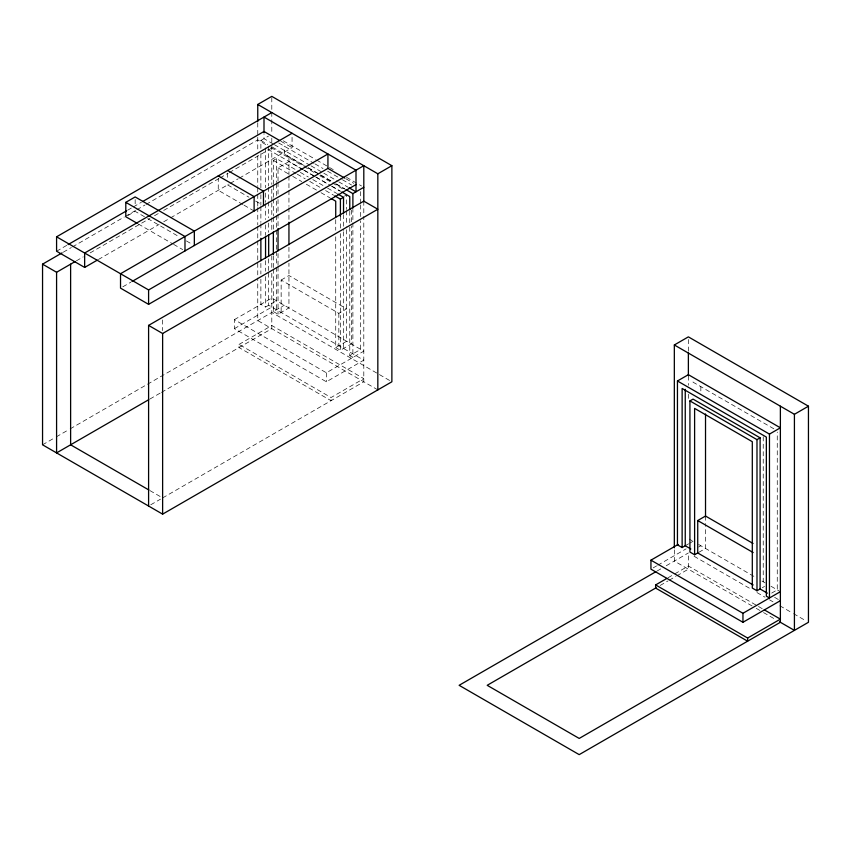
<?xml version="1.0" encoding="UTF-8"?>
<svg xmlns="http://www.w3.org/2000/svg" width="851" height="851" viewBox="0 0 851 851"><rect width="100%" height="100%" fill="white"/><g stroke="black" fill="none" stroke-linecap="round" stroke-linejoin="round"><path stroke-width="0.64" stroke-dasharray="4.25 3.19" d="M56.581 251.226L66.899 245.269M127.629 210.208L132.213 207.559M133.362 206.899L141.383 202.261M63.261 252.204L71.324 247.556M72.473 246.886L124.257 216.994M125.416 216.324L135.766 210.346M136.915 209.686L144.978 205.027M146.127 204.368L257.757 139.915L267.48 145.532M127.884 215.558L135.16 211.356L146.542 217.92M260.874 148.404L260.874 140.479L268.522 136.064M76.367 260.853L83.27 256.864M90.163 252.885L149.936 218.367M154.542 215.718L159.137 213.058M163.732 210.41L218.909 178.55M220.069 177.891L228.111 173.242M229.259 172.572L271.799 148.021M98.408 259.491L159.137 224.43M163.722 221.781L169.455 218.473M170.604 217.813L229.047 184.071M230.185 183.412L238.206 178.774M239.354 178.114L292.063 147.68L292.063 134.586M273.352 184.273L273.352 160.413L276.469 158.605L299.201 171.732M278.032 181.072L278.032 167.881L288.946 161.584L302.52 169.423M122.821 286.819L130.841 282.181M344.464 196.155L346.644 194.89L346.644 209.399M281.149 280.032L288.946 275.533L346.644 308.849L338.847 313.349L281.149 280.032L281.149 312.445M234.365 319.657L271.799 298.041L363.803 351.165L326.38 372.77L234.365 319.657L234.365 328.656L326.38 381.78L363.803 360.164L268.671 305.243L268.671 272.107M260.874 279.234L260.874 304.35L265.555 307.051L276.469 300.743M234.365 328.656L271.799 307.051M42.55 444.807L55.209 437.499M56.357 436.829L69.016 429.521M70.176 428.861L271.799 312.455L390.726 381.12M273.352 269.129L273.352 311.551L284.266 305.243M273.352 311.551L278.032 314.253L288.946 307.945L288.946 263.119M239.046 344.41L271.799 325.507L363.803 378.631L331.05 397.534L239.046 344.41L239.046 347.559L331.05 400.683L331.05 397.534M149.936 399.013L160.286 393.034M161.435 392.375L271.799 328.656L271.799 272.873M335.73 236.801L335.73 347.559L346.644 341.262L346.644 226.536M335.73 347.559L340.411 350.261L351.325 343.964L351.325 225.972M349.772 227.068L349.772 355.665L360.686 349.367L360.686 220.76M150.755 504.781L160.467 499.175M162.626 497.92L363.803 381.78L363.803 216.367M685.246 545.757L688.597 543.821M689.704 543.183L693.044 541.257M653.206 567.851L656.61 565.894M657.749 565.234L686.097 548.863M657.068 571.032L661.674 568.372M666.28 565.713L688.374 552.959M698.618 547.044L700.841 545.757M698.841 552.31L705.522 548.459L705.522 524.716M668.046 577.755L673.694 574.489M674.822 573.84L688.374 566.011L757.379 605.859M660.142 585.467L668.046 580.903M669.173 580.244L675.949 576.34M676.875 575.797L688.374 569.17L688.374 553.256M762.336 587.69L764.56 586.403M771.687 593.083L777.261 589.871L777.261 432.106M283.298 140.819L315.54 159.435M316.646 160.073L333.922 170.051M346.548 177.338L361.505 185.975M280.841 141.202L292.063 147.68M345.9 178.763L353.761 183.305M278.702 142.936L313.923 163.275M315.061 163.935L323.05 168.541M327.614 171.179L341.294 179.072M342.432 179.731L351.559 185.007M773.836 428.798L693.044 382.163L693.044 379.769M273.192 143.989L264.001 138.681L264.001 133.596M274.352 144.659L309.998 165.243M311.147 165.902L322.657 172.54M323.805 173.21L337.602 181.178M338.751 181.837L347.953 187.156M260.874 140.479L267.778 144.468M272.373 147.117L306.881 167.041M308.03 167.7L319.529 174.349M320.689 175.008L334.486 182.976M335.634 183.635L344.836 188.954M303.69 165.317L284.266 154.105L284.266 146.149M308.232 167.945L319.572 174.487M320.699 175.146L332.05 181.689M336.581 184.305L344.527 188.89M270.948 147.468L302.818 165.86M303.956 166.519L315.327 173.093M319.88 175.721L331.262 182.284M332.401 182.944L343.783 189.518M267.831 149.265L303.105 169.636M304.243 170.296L314.487 176.2M315.625 176.859L330.422 185.401M331.56 186.061L340.666 191.315M303.658 170.072L314.966 176.604M316.104 177.253L327.412 183.795M331.943 186.401L339.857 190.975M300.339 172.391L308.296 176.987M312.838 179.604L326.486 187.486M327.614 188.135L336.709 193.39M273.352 160.413L296.084 173.53M297.222 174.189L305.179 178.784M309.721 181.412L321.093 187.965M325.635 190.592L333.592 195.187M278.032 167.881L291.606 175.721M292.744 176.38L301.786 181.603M306.317 184.21L316.498 190.092M321.029 192.709L330.071 197.932M227.611 184.901L248.907 197.187M255.63 201.07L261.236 204.314M242.907 204.538L218.25 190.294L218.25 178.508M244.035 205.187L254.119 211.005M147.68 218.579L179.54 236.982M186.369 240.918L192.06 244.205M689.31 539.087L692.108 540.715M698.618 544.47L755.082 577.063M761.975 581.052L765.092 582.85M771.027 586.275L779.229 591.009M138.319 223.983L172.466 243.694M173.604 244.354L182.71 249.609M774.633 597.359L780.378 600.678M349.772 355.665L352.888 357.463L352.888 209.357M694.086 556.256L751.273 589.275M756.986 592.573L764.996 597.2M769.57 599.838L772.995 601.817M779.856 605.784L792.441 613.039M793.579 613.699L806.163 620.964M758.528 606.518L763.124 609.178M377.833 389.886L257.757 320.55L257.757 278.054M752.103 605.955L674.332 561.064L674.332 549.129M756.231 608.337L762.39 611.901M763.538 612.56L775.782 619.634M149.978 490.623L160.328 496.601M763.23 436.723L763.23 581.765M705.522 516.046L705.522 523.822M700.841 386.662L700.841 394.619M688.374 339.517L688.374 351.452M688.374 376.004L688.374 385.258M688.374 394.173L688.374 400.502M363.803 201.144L363.803 215.048M360.686 191.592L360.686 203.527M360.686 204.857L360.686 219.441M351.325 210.059L351.325 224.643M349.772 211.154L349.772 225.738M346.644 210.718L346.644 225.228M343.527 214.558L343.527 230.472M343.527 231.791L343.527 348.463M340.411 216.356L340.411 228.291M340.411 233.599L340.411 350.261M338.847 313.349L338.847 345.761M335.73 219.654L335.73 230.206M326.38 372.77L326.38 381.78M288.946 156.807L288.946 174.763M288.946 176.083L288.946 189.273M288.946 190.592L288.946 206.41M288.946 207.729L288.946 220.92M288.946 247.29L288.946 257.842M278.032 182.391L278.032 194.251M278.032 199.528L278.032 212.718M278.032 214.037L278.032 227.217M278.032 253.598L278.032 265.459M278.032 266.778L278.032 314.253M276.469 158.605L276.469 182.476M276.469 183.795L276.469 195.73M276.469 201.038L276.469 214.292M276.469 215.622L276.469 228.876M276.469 230.206L276.469 250.088M276.469 251.417L276.469 266.001M276.469 267.32L276.469 309.753M273.352 185.603L273.352 197.528M273.352 198.857L273.352 216.09M273.352 217.42L273.352 230.674M273.352 255.864L273.352 267.799M271.799 97.684L271.799 110.949M271.799 112.268L271.799 134.181M271.799 138.139L271.799 184.39M271.799 189.156L271.799 201.57M271.799 202.9L271.799 230.642M271.799 255.757L271.799 268.703M268.671 146.149L268.671 185.922M268.671 187.252L268.671 200.506M268.671 201.836L268.671 217.75M268.671 223.047L268.671 232.334M268.671 258.842L268.671 270.778M265.555 147.957L265.555 187.731M265.555 193.028L265.555 202.315M265.555 203.634L265.555 219.547M265.555 224.845L265.555 235.45M265.555 260.64L265.555 271.256M265.555 276.554L265.555 307.051M260.874 153.691L260.874 188.05M260.874 194.666L260.874 205.229M260.874 206.559L260.874 222.409M260.874 223.739L260.874 236.95M260.874 263.385L260.874 273.948M257.757 122.842L257.757 135.979M257.757 137.288L257.757 150.542M257.757 155.85L257.757 186.401M257.757 187.731L257.757 193.049M257.757 194.368L257.757 206.325M257.757 207.655L257.757 224.919M257.757 226.249L257.757 239.535M257.757 240.865L257.757 276.724M227.611 173.115L227.611 178.348M162.626 319.944L162.626 330.571M135.16 199.57L135.16 204.804"/><path stroke-width="1.28" d="M257.757 121.533L257.757 104.46L271.799 96.365L391.875 165.69L391.875 381.78L162.626 514.132L42.55 444.807L42.55 264.161L62.112 252.875M97.259 260.151L84.653 267.427L56.581 251.226L56.581 236.812L271.799 112.566M137.181 223.324L125.799 216.75L125.799 202.347L135.16 196.943L194.336 231.11L194.336 245.524M68.048 244.609L126.491 210.867M142.532 201.602L264.001 131.48L279.713 140.553M292.063 133.277L84.653 253.024L84.653 267.427M42.55 264.161L56.581 272.267L75.218 261.512M131.979 281.521L327.933 168.392L344.783 178.114M56.581 236.812L148.595 289.936L363.803 165.69L363.803 201.836M327.933 168.392L327.933 153.988L120.523 273.735L120.523 288.138L148.595 304.35L356.005 184.593M257.757 104.46L377.833 173.795L391.875 165.69M334.73 195.847L340.411 199.123L343.527 197.326L343.527 213.229M345.985 189.613L352.888 193.602L363.803 187.294M148.595 325.39L363.803 201.144L377.833 209.24L162.626 333.496L148.595 325.39L148.595 506.026M148.787 399.672L56.581 452.902L56.581 272.267M674.332 547.81L674.332 344.974L688.374 336.868L808.45 406.193L808.45 622.283L579.201 754.635L459.125 685.31L655.919 571.691M677.449 380.982L688.374 374.685L780.378 427.808L769.464 434.106L677.449 380.982L677.449 544.853L682.13 547.555L685.246 545.757L690.821 548.969M697.884 552.863L694.607 554.756L689.927 552.054L689.927 400.917L693.044 399.119L760.103 437.829L760.103 588.977L767.379 593.179M674.332 344.974L794.419 414.299L808.45 406.193M689.927 400.917L756.986 439.637L760.103 437.829M753.167 584.967L697.724 552.959L697.724 520.546L705.522 516.046L753.039 543.481M780.378 600.678L742.955 622.283L650.941 569.159L650.941 560.16L678.162 544.449M655.621 584.924L747.635 638.037L747.635 641.197L655.621 588.073L655.621 584.924L666.918 578.403M656.185 587.743L487.197 685.31L579.201 738.434L780.378 622.283L780.378 406.193M694.607 554.756L694.607 408.395L752.305 441.701L752.305 588.073L756.986 590.775L760.103 588.977M650.941 560.16L742.955 613.284L780.378 591.668M747.635 638.037L780.378 619.134L764.272 609.837M349.101 187.816L356.005 191.805L356.005 170.189L264.001 117.066L264.001 132.32M341.804 191.975L349.772 196.57L349.772 209.835M337.847 194.039L343.527 197.326M331.209 198.581L335.73 201.198L335.73 217.016M227.611 170.487L263.48 191.198L263.48 205.602M218.25 175.891L254.119 196.602L254.119 211.005M697.724 520.546L753.167 552.554M125.799 202.347L184.986 236.514L184.986 250.928M779.548 621.804L794.419 630.389L794.419 414.299M148.829 489.953L70.622 444.807L70.622 264.161M769.464 434.106L769.464 597.976L766.347 596.179L766.347 437.084L682.13 388.46L682.13 547.555M756.986 439.637L756.986 590.775M742.955 613.284L742.955 622.283M705.522 413.958L705.522 516.812M688.374 353.08L688.374 375.61M685.246 389.311L685.246 545.757M377.833 173.795L377.833 389.886M352.888 193.602L352.888 208.133M340.411 199.123L340.411 216.356M288.946 222.239L288.946 244.652M278.032 228.536L278.032 250.96M273.352 232.004L273.352 254.545M268.671 234.982L268.671 256.194M265.555 236.78L265.555 257.991M260.874 238.269L260.874 260.736M162.626 333.496L162.626 514.132M148.595 289.936L148.595 304.35"/></g></svg>
